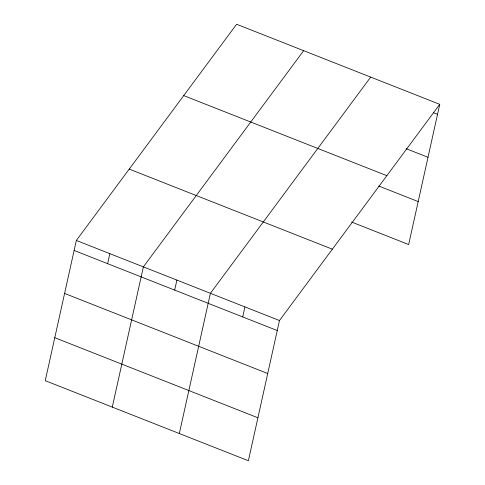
<?xml version="1.0" encoding="UTF-8"?>
<svg xmlns="http://www.w3.org/2000/svg" width="485" height="485" viewBox="0 0 485 485"><rect width="100%" height="100%" fill="white"/><g stroke="black" fill="none" stroke-linecap="round" stroke-linejoin="round"><path stroke-width="0.73" d="M76.339 240.457L45.25 380.676L248.387 460.75L279.469 320.53L439.749 104.323L236.613 24.25L76.339 240.457L279.469 320.53M107.634 263.676L109.852 253.673M112.284 407.097L143.372 266.883L303.646 50.676M174.673 290.103L176.886 280.094M179.323 433.523L210.405 293.31L370.685 77.103M242.718 316.923L244.937 306.92M439.749 104.323L408.661 244.543L351.576 222.039M433.299 112.665L437.531 114.333M406.157 148.689L428.006 157.298M183.724 95.6L386.854 175.673M378.724 186.016L418.191 201.572M129.228 169.107L332.364 249.187M74.12 250.46L277.25 330.54M64.596 293.431L267.726 373.511M54.781 337.705L257.911 417.779"/></g></svg>
